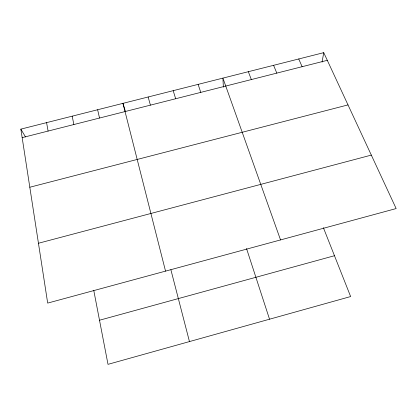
<?xml version="1.0" encoding="UTF-8"?>
<svg xmlns="http://www.w3.org/2000/svg" width="417" height="417" viewBox="0 0 417 417"><rect width="100%" height="100%" fill="white"/><g stroke="black" fill="none" stroke-linecap="round" stroke-linejoin="round"><path stroke-width="0.63" d="M322.075 62.091L323.743 52.657L20.85 129.134L47.679 303.096L396.15 208.563L323.743 52.657M99.507 320.23L334.476 255.72M38.453 243.252L371.323 155.103M29.81 187.238L348.007 104.907M22.164 137.641L327.303 60.319M20.85 129.134L25.52 136.948M298.739 58.969L302.117 66.699M273.604 65.318L276.799 73.116M323.373 227.672L350.634 296.55L108.003 364.343L93.768 290.425M248.329 71.698L251.342 79.564M280.542 239.926L222.918 78.115L223.371 87.153M198.122 84.375L200.77 92.381M246.525 248.516L269.533 319.208M173.201 90.666L175.661 98.746M125.371 111.323L122.952 103.353L165.539 271.123M148.144 96.994L150.417 105.141M170.881 269.705L189.459 341.586M97.63 109.749L99.527 118.037M72.172 116.176L73.877 124.537M46.579 122.634L48.091 131.068"/></g></svg>
